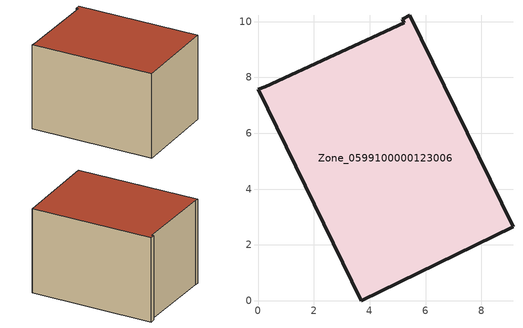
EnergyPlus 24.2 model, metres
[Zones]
Zone_0599100000123006
 floor ground (C_G): 5.16,10.09 5.44,10.23 9.13,2.64 3.7,0 0,7.58 0.25,7.67 5.23,9.95 z0
 wall outside (C_F): 3.7,0 9.13,2.64 5.44,10.23 5.16,10.09 5.23,9.95 0.25,7.67 0,7.58 3.7,0 z0:5.87
 roof outside (C_R): 5.44,10.23 5.16,10.09 5.23,9.95 0.25,7.67 0,7.58 3.7,0 9.13,2.64 z5.87
[BUILDING]
Pand.0599100000123006: North Axis=0; Terrain=City; Loads Convergence Tolerance Value=0.04; Temperature Convergence Tolerance Value=0.4; Solar Distribution=FullExterior; Maximum Number of Warmup Days=25; Minimum Number of Warmup Days=1
[Site:Location]
Rotterdam.The.Hague.AP_ZH_NLD Design_Conditions: Latitude=51.96; Longitude=4.45; Time Zone=1; Elevation=-4.5
[SITE:GROUNDTEMPERATURE:BUILDINGSURFACE]
18, 18, 18, 18, 18, 18, 18, 18, 18, 18, 18, 18
[MATERIAL] Thermal Absorptance=0.9; Solar Absorptance=0.7; Visible Absorptance=0.7
Name | Roughness | Thickness | Conductivity | Density | Specific Heat
G.TI.1946-1964 | MediumSmooth | 0.15 | 1 | 540 | 1210
F.TI.1946-1964 | Rough | 0.3 | 0.857143 | 1920 | 840
R.TI.1946-1964 | MediumRough | 0.2 | 0.277778 | 1500 | 1000
[CONSTRUCTION]
C_G: G.TI.1946-1964
C_F: F.TI.1946-1964
C_R: R.TI.1946-1964
[ZONE]
Zone_0599100000123006: Type=1; Multiplier=1; Ceiling Height=Autocalculate; Volume=Autocalculate; Floor Area=autocalculate; Part of Total Floor Area=Yes
[ZONEINFILTRATION:DESIGNFLOWRATE]
Infil_Zone_0599100000123006: Zone or ZoneList or Space or SpaceList=Zone_0599100000123006; Schedule=AlwaysOn; Design Flow Rate Calculation Method=Flow/Area; Flow Rate per Floor Area=0.003; Constant Term Coefficient=1; Temperature Term Coefficient=0; Velocity Term Coefficient=0; Velocity Squared Term Coefficient=0
[HVACTEMPLATE:ZONE:IDEALLOADSAIRSYSTEM]
Zone_0599100000123006: Maximum Heating Supply Air Temperature=50; Minimum Cooling Supply Air Temperature=13; Maximum Heating Supply Air Humidity Ratio=0.0156; Minimum Cooling Supply Air Humidity Ratio=0.0077; Heating Limit=NoLimit; Cooling Limit=NoLimit; Dehumidification Control Type=ConstantSensibleHeatRatio; Cooling Sensible Heat Ratio=0.7; Dehumidification Setpoint=60; Humidification Control Type=None; Humidification Setpoint=30; Outdoor Air Method=None; Outdoor Air Flow Rate per Person=0.00944; Outdoor Air Flow Rate per Zone Floor Area=0; Outdoor Air Flow Rate per Zone=0; Demand Controlled Ventilation Type=None; Outdoor Air Economizer Type=NoEconomizer; Heat Recovery Type=None; Sensible Heat Recovery Effectiveness=0.7; Latent Heat Recovery Effectiveness=0.65
[ZONECONTROL:THERMOSTAT]
ThermostatControl_Zone_0599100000123006: Zone or ZoneList=Zone_0599100000123006; Control Type Schedule=DualSetpointControlType; Control 1=Thermostat_Zone_0599100000123006; Temperature Difference Between Cutout And Setpoint=0
[THERMOSTATSETPOINT:DUALSETPOINT]
Thermostat_Zone_0599100000123006: Heating Setpoint Temperature Schedule=HeatingSetpoint_Zone_0599100000123006; Cooling Setpoint Temperature Schedule=CoolingSetpoint_Zone_0599100000123006
[SCHEDULE:COMPACT]
HeatingSetpoint_Zone_0599100000123006: Through: 12/31, For: AllDays, Until: 24:00, 21
CoolingSetpoint_Zone_0599100000123006: Through: 12/31, For: AllDays, Until: 24:00, 24
DualSetpointControlType: Through: 12/31, For: AllDays, Until: 24:00, 4
AlwaysOn: Through: 12/31, For: AllDays, Until: 24:00, 1
